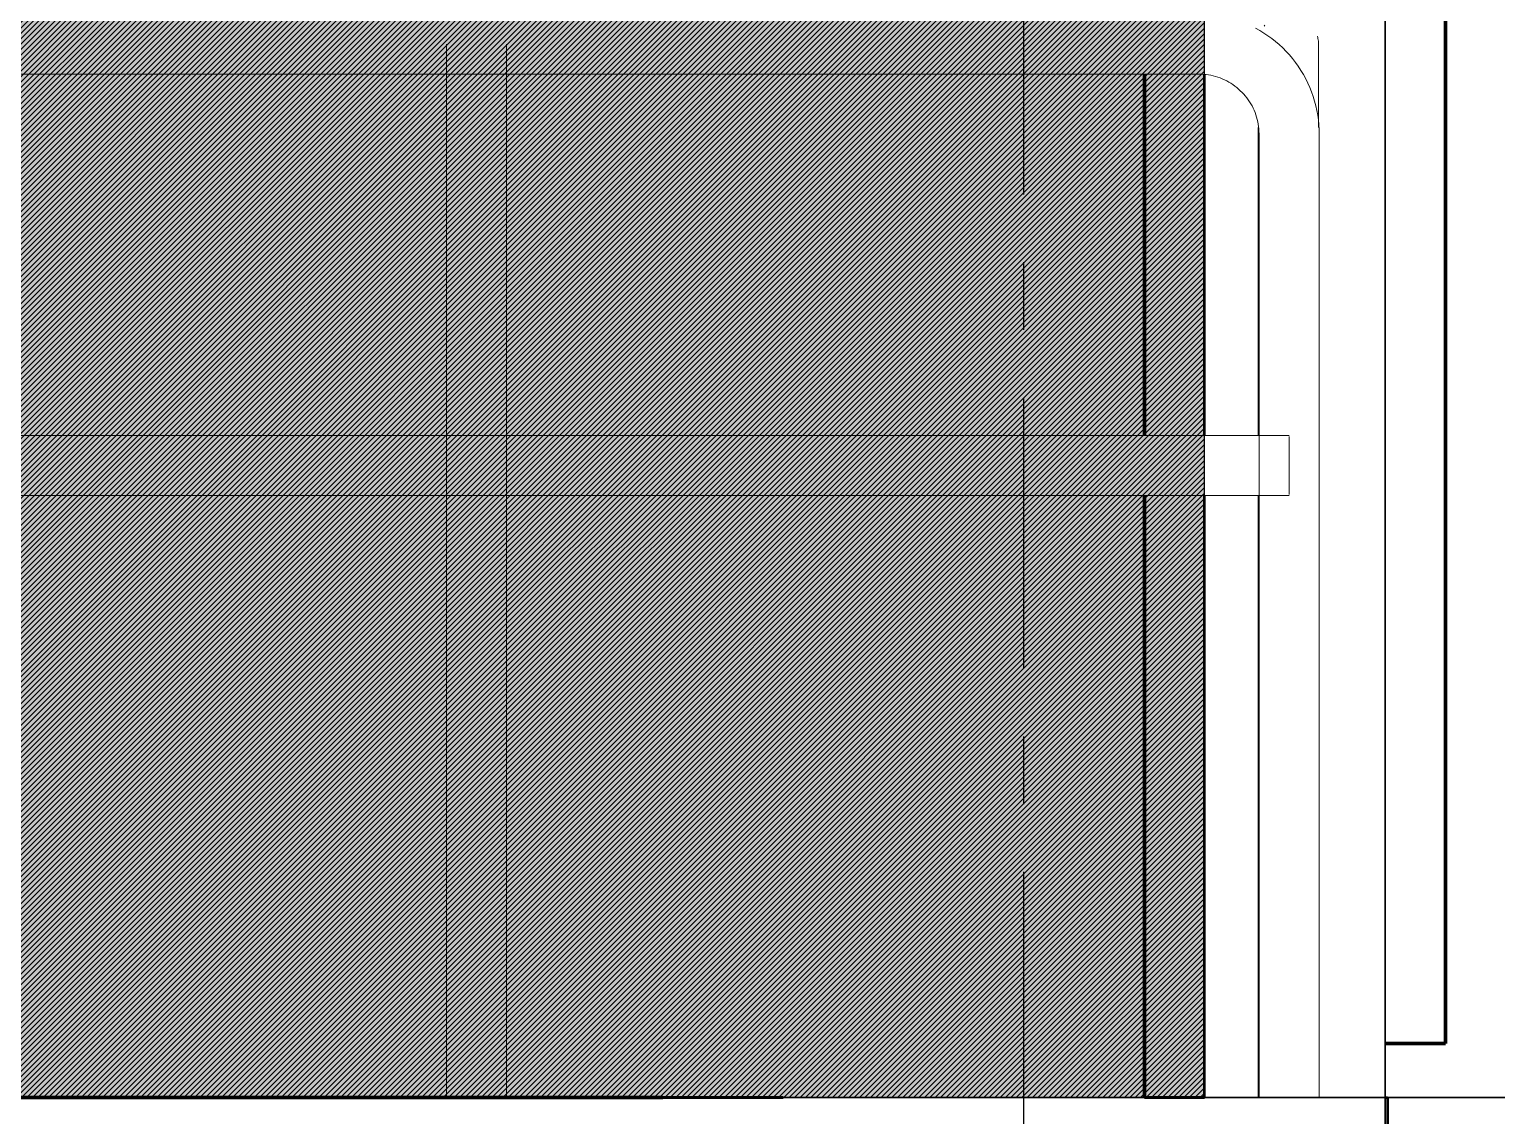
# Model space of a CAD drawing. Header units: millimetres. Extents: x -25371 to 2282244, y -90657 to 147824.
# Drawn here: x 1889373 to 1890592, y -988 to -86 of the extents above; entities that cross this region are included whole.
import ezdxf
from ezdxf.enums import TextEntityAlignment as Align

# ---------------------------------------------------------------- set-up
doc = ezdxf.new("R2010")
doc.units = ezdxf.units.MM
doc.linetypes.add('CENTER', pattern=[50.8, 31.75, -6.35, 6.35, -6.35])
doc.linetypes.add('TA_GL_000.90000', pattern=[2.475, 0.9, -0.225, 0.225, -0.225, 0.9])
for name, color, linetype in [('000 - 0_SYM_DWG_GRIDLINE_MAIN_COLOR_251', 7, 'Continuous'), ('000 - 0_SYM_DWG_SLOPE-SYM_TEXT_COLOR_3', 7, 'Continuous'), ('000 - CONCRETE_COL_HATCH_', 7, 'Continuous'), ('000 - GRID', 7, 'CENTER')]:
    doc.layers.add(name, color=color, linetype=linetype)
for name, color, linetype, lineweight in [('A-DETL', 7, 'Continuous', 70), ('A-DOOR-E', 7, 'Continuous', 35), ('A-DOOR-HDLN', 7, 'Continuous', 70), ('A-FLOR-E', 7, 'Continuous', 35), ('A-FLOR-HRAL', 7, 'Continuous', 35), ('A-GENM', 7, 'Continuous', 35), ('A-GLAZ-CURT', 7, 'Continuous', 35), ('A-GLAZ-CWMG', 7, 'Continuous', 35), ('A-WALL-PATT', 7, 'Continuous', 50), ('I-WALL-E', 7, 'Continuous', 50), ('S-COLS-E', 7, 'Continuous', 100), ('WALL-E', 7, 'Continuous', 50)]:
    doc.layers.add(name, color=color, linetype=linetype, lineweight=lineweight)
doc.styles.add('Arial', font='arial.ttf', dxfattribs={"height": 300})
doc.styles.add('TA', font='', dxfattribs={"height": 4.5})
doc.styles.get('TA').set_extended_font_data('Cordia New')

# ---------------------------------------------------------------- blocks, each defined once
blk = doc.blocks.new('Railing - 50mm-4364169-VS01 - ELEVATION 4')
at = {"layer": 'A-FLOR-HRAL', "color": 7, "lineweight": 9}
for p, q in [((3870.3, 103600), (3870.3, 104475)), ((3895.3, 104475), (3895.3, 104475)), ((3895.3, 104475), (3895.3, 104475)), ((3920.3, 104475), (3920.3, 103600)), ((3895.3, 103600), (3895.3, 103600)), ((3895.3, 103600), (3895.3, 103600))]:
    blk.add_line(p, q, dxfattribs=at)
blk = doc.blocks.new('Railing - Railing-3866918-VS01 - ELEVATION 4')
at = {"color": 7}
blk.add_blockref('Railing - 50mm-4364169-VS01 - ELEVATION 4', (0, 0), dxfattribs=at)
blk = doc.blocks.new('Top Rail Type - Top Rail_Internal_-3867038-VS01 - ELEVATION 4')
at = {"layer": 'A-FLOR-HRAL', "color": 7, "lineweight": 9}
for p, q in [((3295.3, 104450), (4495.3, 104450)), ((4545.3, 104400), (4545.3, 103600)), ((4595.3, 103600), (4595.3, 104400)), ((4570.3, 103600), (4546.1, 103600)), ((4546.1, 103600), (4570.3, 103600)), ((4570.3, 103600), (4594.4, 103600)), ((4594.4, 103600), (4570.3, 103600))]:
    blk.add_line(p, q, dxfattribs=at)
at = {"layer": 'A-FLOR-HRAL', "color": 7, "lineweight": 9, "flags": 128}
for points in [[(4595.3, 104400), (4595.2, 104404), (4595, 104408), (4594.6, 104412), (4594, 104415.9), (4593.3, 104419.9), (4592.4, 104423.8), (4591.4, 104427.6), (4590.2, 104431.5), (4588.9, 104435.2), (4587.4, 104438.9), (4585.7, 104442.6), (4584, 104446.2), (4582.1, 104449.7), (4580, 104453.1), (4577.8, 104456.5), (4575.5, 104459.7), (4573, 104462.9), (4570.5, 104465.9), (4567.8, 104468.9), (4564.9, 104471.7), (4562, 104474.5), (4559, 104477.1), (4555.9, 104479.6), (4552.6, 104481.9), (4549.3, 104484.1), (4545.9, 104486.2), (4542.4, 104488.2)], [(4495.3, 104450), (4497.3, 104450), (4499.3, 104449.8), (4501.3, 104449.6), (4503.2, 104449.4), (4505.2, 104449), (4507.2, 104448.6), (4509.1, 104448.1), (4511, 104447.5), (4512.9, 104446.8), (4514.7, 104446.1), (4516.6, 104445.2), (4518.4, 104444.3), (4520.1, 104443.4), (4521.8, 104442.4), (4523.5, 104441.3), (4525.1, 104440.1), (4526.7, 104438.9), (4528.2, 104437.6), (4529.7, 104436.2), (4531.1, 104434.8), (4532.5, 104433.4), (4533.8, 104431.9), (4535.1, 104430.3), (4536.2, 104428.7), (4537.3, 104427), (4538.4, 104425.3), (4539.4, 104423.6), (4540.3, 104421.8), (4541.1, 104420), (4541.9, 104418.1), (4542.6, 104416.2), (4543.2, 104414.3), (4543.7, 104412.4), (4544.2, 104410.5), (4544.5, 104408.5), (4544.8, 104406.5), (4545.1, 104404.5), (4545.2, 104402.5), (4545.3, 104400.5), (4545.3, 104400)]]:
    blk.add_lwpolyline(points, dxfattribs=at)
blk = doc.blocks.new('System Panel - DPA-AR_Facade_Solid Panel 150mm-5074316-VS01 - ELEVATION 4')
at = {"layer": 'A-GLAZ-CURT', "color": 7}
for p, q in [((3001.8, 103600), (3099.2, 103600)), ((3147.7, 103600), (3244.7, 103600)), ((3244.7, 103600), (3230.5, 103600)), ((3341.5, 103600), (3544.1, 103600)), ((3642.5, 103600), (3341.5, 103600)), ((3642.5, 103600), (3544.1, 103600))]:
    blk.add_line(p, q, dxfattribs=at)
blk = doc.blocks.new('System Panel - DPA-AR_Facade_Solid Panel 150mm-5093853-VS01 - ELEVATION 4')
at = {"layer": 'A-GLAZ-CURT', "color": 7}
for p, q in [((3544.1, 103600), (4150, 103600)), ((3544.1, 103600), (3642.5, 103600)), ((4150, 103600), (3642.5, 103600)), ((4450, 103600), (4500, 103600)), ((4500, 103600), (4450, 103600))]:
    blk.add_line(p, q, dxfattribs=at)
blk = doc.blocks.new('System Panel - DPA-AR_Facade_Solid Panel 150mm-5072658-VS01 - ELEVATION 4')
at = {"layer": 'A-GLAZ-CURT', "color": 7}
for p, q in [((4150, 103600), (3341.5, 103600)), ((3341.5, 103600), (4150, 103600)), ((4500, 103600), (4450, 103600)), ((4450, 103600), (4500, 103600))]:
    blk.add_line(p, q, dxfattribs=at)
blk = doc.blocks.new('System Panel - DPA-AR_Facade_Solid Panel 150mm-5526688-VS01 - ELEVATION 4')
at = {"layer": 'A-GLAZ-CURT', "color": 7}
for p, q in [((4150, 103600), (3001.8, 103600)), ((3001.8, 103600), (4150, 103600)), ((4500, 103600), (4450, 103600)), ((4450, 103600), (4500, 103600))]:
    blk.add_line(p, q, dxfattribs=at)
blk = doc.blocks.new('DPA_AC-PL_FLOOR ROOM CAL - A41_1000 x 1000 mm-5549838-VS01 - ELEVATION 4')
at = {"layer": 'A-DOOR-E', "color": 7}
for p, q in [((4100, 103600), (3000, 103600)), ((3000, 103600), (4100, 103600))]:
    blk.add_line(p, q, dxfattribs=at)
at = {"layer": 'A-DOOR-HDLN', "color": 7}
for p, q in [((4050, 103600), (3050, 103600)), ((4050, 103600), (3050, 103600)), ((3050, 103600), (4050, 103600)), ((4050, 103600), (3050, 103600))]:
    blk.add_line(p, q, dxfattribs=at)
blk = doc.blocks.new('System Panel - DPA-AR_Facade_Solid Panel 150mm-5091727-VS01 - ELEVATION 4')
at = {"layer": 'A-GLAZ-CURT', "color": 7}
for p, q in [((4650.1, 103600), (4650.1, 103645)), ((4650.1, 103645), (4650.1, 103600))]:
    blk.add_line(p, q, dxfattribs=at)
blk = doc.blocks.new('DPA_CP_Entrance Louver Grill Vertical Z - Louver Grill Vertical Z-5599431-VS01 - ELEVATION 4')
at = {"layer": 'A-GLAZ-CURT', "color": 7}
for p, q in [((4700, 103645), (4700, 106500)), ((4700, 103645), (4700, 106500)), ((4700, 106500), (4700, 103645)), ((4700, 106500), (4700, 103645)), ((4500, 104449.5), (4500, 104149.9)), ((4500, 104449.5), (4500, 104149.9)), ((4500, 104449.5), (4500, 104149.9)), ((4500, 104449.5), (4500, 104149.9)), ((4500, 104100), (4500, 103645)), ((4500, 104100), (4500, 103645)), ((4500, 104100), (4500, 103645)), ((4500, 104100), (4500, 103645)), ((4650, 103645), (4700, 103645)), ((4700, 103645), (4650, 103645)), ((4650, 103645), (4700, 103645)), ((4700, 103645), (4650, 103645))]:
    blk.add_line(p, q, dxfattribs=at)
blk = doc.blocks.new('Rectangular Mullion - 45 x 100mm-5599265-VS01 - ELEVATION 4')
at = {"layer": 'A-GLAZ-CWMG', "color": 7}
blk.add_line((4500, 103600), (4500, 103645), dxfattribs=at)
blk = doc.blocks.new('Rectangular Mullion - 45 x 100mm-5599497-VS01 - ELEVATION 4')
at = {"layer": 'A-GLAZ-CWMG', "color": 7}
for p, q in [((4500, 104149.9), (4500, 104449.5)), ((4500, 104449.5), (4500, 104149.9)), ((4500, 103645), (4500, 104100)), ((4500, 104100), (4500, 103645))]:
    blk.add_line(p, q, dxfattribs=at)
blk = doc.blocks.new('Rectangular Mullion - 45 x 100mm-5599498-VS01 - ELEVATION 4')
at = {"layer": 'A-GLAZ-CWMG', "color": 7}
for p, q in [((4500, 104449.5), (4500, 104149.9)), ((4500, 104149.9), (4500, 104449.5)), ((4500, 104100), (4500, 103645)), ((4500, 103645), (4500, 104100))]:
    blk.add_line(p, q, dxfattribs=at)
blk = doc.blocks.new('DPA_CP_Entrance Louver Grill Vertical Z - Louver Grill Vertical Z-5599499-VS01 - ELEVATION 4')
at = {"layer": 'A-GLAZ-CURT', "color": 7}
for p, q in [((4700, 103645), (4700, 106500)), ((4700, 103645), (4700, 106500)), ((4700, 106500), (4700, 103645)), ((4700, 106500), (4700, 103645)), ((4500, 104449.5), (4500, 104149.9)), ((4500, 104449.5), (4500, 104149.9)), ((4500, 104449.5), (4500, 104149.9)), ((4500, 104449.5), (4500, 104149.9)), ((4500, 104100), (4500, 103645)), ((4500, 104100), (4500, 103645)), ((4500, 104100), (4500, 103645)), ((4500, 104100), (4500, 103645)), ((4650, 103645), (4700, 103645)), ((4700, 103645), (4650, 103645)), ((4650, 103645), (4700, 103645)), ((4700, 103645), (4650, 103645))]:
    blk.add_line(p, q, dxfattribs=at)
blk = doc.blocks.new('Rectangular Mullion - 45 x 100mm-5599430-VS01 - ELEVATION 4')
at = {"layer": 'A-GLAZ-CWMG', "color": 7}
for p, q in [((4500, 104149.9), (4500, 104449.5)), ((4500, 104449.5), (4500, 104149.9)), ((4500, 103645), (4500, 104100)), ((4500, 104100), (4500, 103645))]:
    blk.add_line(p, q, dxfattribs=at)
blk = doc.blocks.new('GM_Louver Grill Vertical Z1 - Z Profile-V93-VS01 - ELEVATION 4')
at = {"layer": 'A-DETL', "color": 7}
for p, q in [((4700, 106500), (4700, 103645)), ((4700, 103645), (4650, 103645))]:
    blk.add_line(p, q, dxfattribs=at)
at = {"layer": 'A-GENM', "color": 7, "lineweight": 9}
for p, q in [((4700, 106500), (4700, 103645)), ((4700, 103645), (4700, 106500)), ((4650, 103645), (4698, 103645)), ((4698, 103645), (4700, 103645))]:
    blk.add_line(p, q, dxfattribs=at)
blk = doc.blocks.new('GM_Louver Grill Vertical Z1 - Z Profile-V94-VS01 - ELEVATION 4')
at = {"layer": 'A-DETL', "color": 7}
for p, q in [((4700, 106500), (4700, 103645)), ((4700, 103645), (4650, 103645))]:
    blk.add_line(p, q, dxfattribs=at)
at = {"layer": 'A-GENM', "color": 7, "lineweight": 9}
for p, q in [((4700, 106500), (4700, 103645)), ((4700, 103645), (4700, 106500)), ((4650, 103645), (4698, 103645)), ((4698, 103645), (4700, 103645))]:
    blk.add_line(p, q, dxfattribs=at)
blk = doc.blocks.new('GM_Louver Grill Vertical Z1 - Z Profile-V95-VS01 - ELEVATION 4')
at = {"layer": 'A-DETL', "color": 7}
for p, q in [((4700, 106500), (4700, 103645)), ((4700, 103645), (4650, 103645))]:
    blk.add_line(p, q, dxfattribs=at)
at = {"layer": 'A-GENM', "color": 7, "lineweight": 9}
for p, q in [((4700, 106500), (4700, 103645)), ((4700, 103645), (4700, 106500)), ((4650, 103645), (4698, 103645)), ((4698, 103645), (4700, 103645))]:
    blk.add_line(p, q, dxfattribs=at)
blk = doc.blocks.new('GM_Louver Grill Vertical Z1 - Z Profile-V96-VS01 - ELEVATION 4')
at = {"layer": 'A-DETL', "color": 7}
for p, q in [((4700, 106500), (4700, 103645)), ((4700, 103645), (4650, 103645))]:
    blk.add_line(p, q, dxfattribs=at)
at = {"layer": 'A-GENM', "color": 7, "lineweight": 9}
for p, q in [((4700, 106500), (4700, 103645)), ((4700, 103645), (4700, 106500)), ((4650, 103645), (4698, 103645)), ((4698, 103645), (4700, 103645))]:
    blk.add_line(p, q, dxfattribs=at)
blk = doc.blocks.new('GM_Louver Grill Vertical Z1 - Z Profile-V97-VS01 - ELEVATION 4')
at = {"layer": 'A-DETL', "color": 7}
for p, q in [((4700, 106500), (4700, 103645)), ((4700, 103645), (4650, 103645))]:
    blk.add_line(p, q, dxfattribs=at)
at = {"layer": 'A-GENM', "color": 7, "lineweight": 9}
for p, q in [((4700, 106500), (4700, 103645)), ((4700, 103645), (4700, 106500)), ((4650, 103645), (4698, 103645)), ((4698, 103645), (4700, 103645))]:
    blk.add_line(p, q, dxfattribs=at)
blk = doc.blocks.new('GM_Louver Grill Vertical Z1 - Z Profile-V98-VS01 - ELEVATION 4')
at = {"layer": 'A-DETL', "color": 7}
for p, q in [((4700, 106500), (4700, 103645)), ((4700, 103645), (4650, 103645))]:
    blk.add_line(p, q, dxfattribs=at)
at = {"layer": 'A-GENM', "color": 7, "lineweight": 9}
for p, q in [((4700, 106500), (4700, 103645)), ((4700, 103645), (4700, 106500)), ((4650, 103645), (4698, 103645)), ((4698, 103645), (4700, 103645))]:
    blk.add_line(p, q, dxfattribs=at)
blk = doc.blocks.new('GM_Louver Grill Vertical Z1 - Z Profile-V99-VS01 - ELEVATION 4')
at = {"layer": 'A-DETL', "color": 7}
for p, q in [((4700, 106500), (4700, 103645)), ((4700, 103645), (4650, 103645))]:
    blk.add_line(p, q, dxfattribs=at)
at = {"layer": 'A-GENM', "color": 7, "lineweight": 9}
for p, q in [((4700, 106500), (4700, 103645)), ((4700, 103645), (4700, 106500)), ((4650, 103645), (4698, 103645)), ((4698, 103645), (4700, 103645))]:
    blk.add_line(p, q, dxfattribs=at)
blk = doc.blocks.new('GM_Louver Grill Vertical Z1 - Z Profile-V100-VS01 - ELEVATION 4')
at = {"layer": 'A-DETL', "color": 7}
for p, q in [((4700, 106500), (4700, 103645)), ((4700, 103645), (4650, 103645))]:
    blk.add_line(p, q, dxfattribs=at)
at = {"layer": 'A-GENM', "color": 7, "lineweight": 9}
for p, q in [((4700, 106500), (4700, 103645)), ((4700, 103645), (4700, 106500)), ((4650, 103645), (4698, 103645)), ((4698, 103645), (4700, 103645))]:
    blk.add_line(p, q, dxfattribs=at)
blk = doc.blocks.new('GM_Louver Grill Vertical Z1 - Z Profile-V101-VS01 - ELEVATION 4')
at = {"layer": 'A-DETL', "color": 7}
for p, q in [((4700, 106500), (4700, 103645)), ((4700, 103645), (4650, 103645))]:
    blk.add_line(p, q, dxfattribs=at)
at = {"layer": 'A-GENM', "color": 7, "lineweight": 9}
for p, q in [((4700, 106500), (4700, 103645)), ((4700, 103645), (4700, 106500)), ((4650, 103645), (4698, 103645)), ((4698, 103645), (4700, 103645))]:
    blk.add_line(p, q, dxfattribs=at)
blk = doc.blocks.new('GM_Louver Grill Vertical Z1 - Z Profile-V102-VS01 - ELEVATION 4')
at = {"layer": 'A-DETL', "color": 7}
for p, q in [((4700, 106500), (4700, 103645)), ((4700, 103645), (4650, 103645))]:
    blk.add_line(p, q, dxfattribs=at)
at = {"layer": 'A-GENM', "color": 7, "lineweight": 9}
for p, q in [((4700, 106500), (4700, 103645)), ((4700, 103645), (4700, 106500)), ((4650, 103645), (4698, 103645)), ((4698, 103645), (4700, 103645))]:
    blk.add_line(p, q, dxfattribs=at)
blk = doc.blocks.new('GM_Louver Grill Vertical Z1 - Z Profile-V103-VS01 - ELEVATION 4')
at = {"layer": 'A-DETL', "color": 7}
for p, q in [((4700, 106500), (4700, 103645)), ((4700, 103645), (4650, 103645))]:
    blk.add_line(p, q, dxfattribs=at)
at = {"layer": 'A-GENM', "color": 7, "lineweight": 9}
for p, q in [((4700, 106500), (4700, 103645)), ((4700, 103645), (4700, 106500)), ((4650, 103645), (4698, 103645)), ((4698, 103645), (4700, 103645))]:
    blk.add_line(p, q, dxfattribs=at)
blk = doc.blocks.new('GM_Louver Grill Vertical Z1 - Z Profile-V104-VS01 - ELEVATION 4')
at = {"layer": 'A-DETL', "color": 7}
for p, q in [((4700, 106500), (4700, 103645)), ((4700, 103645), (4650, 103645))]:
    blk.add_line(p, q, dxfattribs=at)
at = {"layer": 'A-GENM', "color": 7, "lineweight": 9}
for p, q in [((4700, 106500), (4700, 103645)), ((4700, 103645), (4700, 106500)), ((4650, 103645), (4698, 103645)), ((4698, 103645), (4700, 103645))]:
    blk.add_line(p, q, dxfattribs=at)
blk = doc.blocks.new('GM_Louver Grill Vertical Z1 - Z Profile-V105-VS01 - ELEVATION 4')
at = {"layer": 'A-DETL', "color": 7}
for p, q in [((4700, 106500), (4700, 103645)), ((4700, 103645), (4650, 103645))]:
    blk.add_line(p, q, dxfattribs=at)
at = {"layer": 'A-GENM', "color": 7, "lineweight": 9}
for p, q in [((4700, 106500), (4700, 103645)), ((4700, 103645), (4700, 106500)), ((4650, 103645), (4698, 103645)), ((4698, 103645), (4700, 103645))]:
    blk.add_line(p, q, dxfattribs=at)
blk = doc.blocks.new('GM_Louver Grill Vertical Z1 - Z Profile-V106-VS01 - ELEVATION 4')
at = {"layer": 'A-DETL', "color": 7}
for p, q in [((4700, 106500), (4700, 103645)), ((4700, 103645), (4650, 103645))]:
    blk.add_line(p, q, dxfattribs=at)
at = {"layer": 'A-GENM', "color": 7, "lineweight": 9}
for p, q in [((4700, 106500), (4700, 103645)), ((4700, 103645), (4700, 106500)), ((4650, 103645), (4698, 103645)), ((4698, 103645), (4700, 103645))]:
    blk.add_line(p, q, dxfattribs=at)
blk = doc.blocks.new('GM_Louver Grill Vertical Z1 - Z Profile-V107-VS01 - ELEVATION 4')
at = {"layer": 'A-DETL', "color": 7}
for p, q in [((4700, 106500), (4700, 103645)), ((4700, 103645), (4650, 103645))]:
    blk.add_line(p, q, dxfattribs=at)
at = {"layer": 'A-GENM', "color": 7, "lineweight": 9}
for p, q in [((4700, 106500), (4700, 103645)), ((4700, 103645), (4700, 106500)), ((4650, 103645), (4698, 103645)), ((4698, 103645), (4700, 103645))]:
    blk.add_line(p, q, dxfattribs=at)
blk = doc.blocks.new('GM_Louver Grill Vertical Z1 - Z Profile-V108-VS01 - ELEVATION 4')
at = {"layer": 'A-DETL', "color": 7}
for p, q in [((4700, 106500), (4700, 103645)), ((4700, 103645), (4650, 103645))]:
    blk.add_line(p, q, dxfattribs=at)
at = {"layer": 'A-GENM', "color": 7, "lineweight": 9}
for p, q in [((4700, 106500), (4700, 103645)), ((4700, 103645), (4700, 106500)), ((4650, 103645), (4698, 103645)), ((4698, 103645), (4700, 103645))]:
    blk.add_line(p, q, dxfattribs=at)
blk = doc.blocks.new('GM_Louver Grill Vertical Z1 - Z Profile-V109-VS01 - ELEVATION 4')
at = {"layer": 'A-DETL', "color": 7}
for p, q in [((4700, 106500), (4700, 103645)), ((4700, 103645), (4650, 103645))]:
    blk.add_line(p, q, dxfattribs=at)
at = {"layer": 'A-GENM', "color": 7, "lineweight": 9}
for p, q in [((4700, 106500), (4700, 103645)), ((4700, 103645), (4700, 106500)), ((4650, 103645), (4698, 103645)), ((4698, 103645), (4700, 103645))]:
    blk.add_line(p, q, dxfattribs=at)
blk = doc.blocks.new('Rectangular Mullion - 45 x 100mm-5599268-VS01 - ELEVATION 4')
at = {"layer": 'A-GLAZ-CWMG', "color": 7}
blk.add_line((4500, 103645), (4500, 103600), dxfattribs=at)
blk = doc.blocks.new('GM_Louver Grill Vertical Z1 - Z Profile-V110-VS01 - ELEVATION 4')
at = {"layer": 'A-DETL', "color": 7}
for p, q in [((4700, 106500), (4700, 103645)), ((4700, 103645), (4650, 103645))]:
    blk.add_line(p, q, dxfattribs=at)
at = {"layer": 'A-GENM', "color": 7, "lineweight": 9}
for p, q in [((4700, 106500), (4700, 103645)), ((4700, 103645), (4700, 106500)), ((4650, 103645), (4698, 103645)), ((4698, 103645), (4700, 103645))]:
    blk.add_line(p, q, dxfattribs=at)
blk = doc.blocks.new('GM_Louver Grill Vertical Z1 - Z Profile-V111-VS01 - ELEVATION 4')
at = {"layer": 'A-DETL', "color": 7}
for p, q in [((4700, 106500), (4700, 103645)), ((4700, 103645), (4650, 103645))]:
    blk.add_line(p, q, dxfattribs=at)
at = {"layer": 'A-GENM', "color": 7, "lineweight": 9}
for p, q in [((4700, 106500), (4700, 103645)), ((4700, 103645), (4700, 106500)), ((4650, 103645), (4698, 103645)), ((4698, 103645), (4700, 103645))]:
    blk.add_line(p, q, dxfattribs=at)
blk = doc.blocks.new('GM_Louver Grill Vertical Z1 - Z Profile-V112-VS01 - ELEVATION 4')
at = {"layer": 'A-DETL', "color": 7}
for p, q in [((4700, 106500), (4700, 103645)), ((4700, 103645), (4650, 103645))]:
    blk.add_line(p, q, dxfattribs=at)
at = {"layer": 'A-GENM', "color": 7, "lineweight": 9}
for p, q in [((4700, 106500), (4700, 103645)), ((4700, 103645), (4700, 106500)), ((4650, 103645), (4698, 103645)), ((4698, 103645), (4700, 103645))]:
    blk.add_line(p, q, dxfattribs=at)
blk = doc.blocks.new('GM_Louver Grill Vertical Z1 - Z Profile-V113-VS01 - ELEVATION 4')
at = {"layer": 'A-DETL', "color": 7}
for p, q in [((4700, 106500), (4700, 103645)), ((4700, 103645), (4650, 103645))]:
    blk.add_line(p, q, dxfattribs=at)
at = {"layer": 'A-GENM', "color": 7, "lineweight": 9}
for p, q in [((4700, 106500), (4700, 103645)), ((4700, 103645), (4700, 106500)), ((4650, 103645), (4698, 103645)), ((4698, 103645), (4700, 103645))]:
    blk.add_line(p, q, dxfattribs=at)
blk = doc.blocks.new('GM_Louver Grill Vertical Z1 - Z Profile-V114-VS01 - ELEVATION 4')
at = {"layer": 'A-DETL', "color": 7}
for p, q in [((4700, 106500), (4700, 103645)), ((4700, 103645), (4650, 103645))]:
    blk.add_line(p, q, dxfattribs=at)
at = {"layer": 'A-GENM', "color": 7, "lineweight": 9}
for p, q in [((4700, 106500), (4700, 103645)), ((4700, 103645), (4700, 106500)), ((4650, 103645), (4698, 103645)), ((4698, 103645), (4700, 103645))]:
    blk.add_line(p, q, dxfattribs=at)
blk = doc.blocks.new('GM_Louver Grill Vertical Z1 - Z Profile-V115-VS01 - ELEVATION 4')
at = {"layer": 'A-DETL', "color": 7}
for p, q in [((4700, 106500), (4700, 103645)), ((4700, 103645), (4650, 103645))]:
    blk.add_line(p, q, dxfattribs=at)
at = {"layer": 'A-GENM', "color": 7, "lineweight": 9}
for p, q in [((4700, 106500), (4700, 103645)), ((4700, 103645), (4700, 106500)), ((4650, 103645), (4698, 103645)), ((4698, 103645), (4700, 103645))]:
    blk.add_line(p, q, dxfattribs=at)
blk = doc.blocks.new('GM_Louver Grill Vertical Z1 - Z Profile-V116-VS01 - ELEVATION 4')
at = {"layer": 'A-DETL', "color": 7}
for p, q in [((4700, 106500), (4700, 103645)), ((4700, 103645), (4650, 103645))]:
    blk.add_line(p, q, dxfattribs=at)
at = {"layer": 'A-GENM', "color": 7, "lineweight": 9}
for p, q in [((4700, 106500), (4700, 103645)), ((4700, 103645), (4700, 106500)), ((4650, 103645), (4698, 103645)), ((4698, 103645), (4700, 103645))]:
    blk.add_line(p, q, dxfattribs=at)
blk = doc.blocks.new('GM_Louver Grill Vertical Z1 - Z Profile-V117-VS01 - ELEVATION 4')
at = {"layer": 'A-DETL', "color": 7}
for p, q in [((4700, 106500), (4700, 103645)), ((4700, 103645), (4650, 103645))]:
    blk.add_line(p, q, dxfattribs=at)
at = {"layer": 'A-GENM', "color": 7, "lineweight": 9}
for p, q in [((4700, 106500), (4700, 103645)), ((4700, 103645), (4700, 106500)), ((4650, 103645), (4698, 103645)), ((4698, 103645), (4700, 103645))]:
    blk.add_line(p, q, dxfattribs=at)
blk = doc.blocks.new('GM_Louver Grill Vertical Z1 - Z Profile-V118-VS01 - ELEVATION 4')
at = {"layer": 'A-DETL', "color": 7}
for p, q in [((4700, 106500), (4700, 103645)), ((4700, 103645), (4650, 103645))]:
    blk.add_line(p, q, dxfattribs=at)
at = {"layer": 'A-GENM', "color": 7, "lineweight": 9}
for p, q in [((4700, 106500), (4700, 103645)), ((4700, 103645), (4700, 106500)), ((4650, 103645), (4698, 103645)), ((4698, 103645), (4700, 103645))]:
    blk.add_line(p, q, dxfattribs=at)
blk = doc.blocks.new('GM_Louver Grill Vertical Z1 - Z Profile-V119-VS01 - ELEVATION 4')
at = {"layer": 'A-DETL', "color": 7}
for p, q in [((4700, 106500), (4700, 103645)), ((4700, 103645), (4650, 103645))]:
    blk.add_line(p, q, dxfattribs=at)
at = {"layer": 'A-GENM', "color": 7, "lineweight": 9}
for p, q in [((4700, 106500), (4700, 103645)), ((4700, 103645), (4700, 106500)), ((4650, 103645), (4698, 103645)), ((4698, 103645), (4700, 103645))]:
    blk.add_line(p, q, dxfattribs=at)
blk = doc.blocks.new('GM_Louver Grill Vertical Z1 - Z Profile-V120-VS01 - ELEVATION 4')
at = {"layer": 'A-DETL', "color": 7}
for p, q in [((4700, 106500), (4700, 103645)), ((4700, 103645), (4650, 103645))]:
    blk.add_line(p, q, dxfattribs=at)
at = {"layer": 'A-GENM', "color": 7, "lineweight": 9}
for p, q in [((4700, 106500), (4700, 103645)), ((4700, 103645), (4700, 106500)), ((4650, 103645), (4698, 103645)), ((4698, 103645), (4700, 103645))]:
    blk.add_line(p, q, dxfattribs=at)
blk = doc.blocks.new('GM_Louver Grill Vertical Z1 - Z Profile-V121-VS01 - ELEVATION 4')
at = {"layer": 'A-DETL', "color": 7}
for p, q in [((4700, 106500), (4700, 103645)), ((4700, 103645), (4650, 103645))]:
    blk.add_line(p, q, dxfattribs=at)
at = {"layer": 'A-GENM', "color": 7, "lineweight": 9}
for p, q in [((4700, 106500), (4700, 103645)), ((4700, 103645), (4700, 106500)), ((4650, 103645), (4698, 103645)), ((4698, 103645), (4700, 103645))]:
    blk.add_line(p, q, dxfattribs=at)
blk = doc.blocks.new('GM_Louver Grill Vertical Z1 - Z Profile-V122-VS01 - ELEVATION 4')
at = {"layer": 'A-DETL', "color": 7}
for p, q in [((4700, 106500), (4700, 103645)), ((4700, 103645), (4650, 103645))]:
    blk.add_line(p, q, dxfattribs=at)
at = {"layer": 'A-GENM', "color": 7, "lineweight": 9}
for p, q in [((4700, 106500), (4700, 103645)), ((4700, 103645), (4700, 106500)), ((4650, 103645), (4698, 103645)), ((4698, 103645), (4700, 103645))]:
    blk.add_line(p, q, dxfattribs=at)
blk = doc.blocks.new('GM_Louver Grill Vertical Z1 - Z Profile-V123-VS01 - ELEVATION 4')
at = {"layer": 'A-DETL', "color": 7}
for p, q in [((4700, 106500), (4700, 103645)), ((4700, 103645), (4650, 103645))]:
    blk.add_line(p, q, dxfattribs=at)
at = {"layer": 'A-GENM', "color": 7, "lineweight": 9}
for p, q in [((4700, 106500), (4700, 103645)), ((4700, 103645), (4700, 106500)), ((4650, 103645), (4698, 103645)), ((4698, 103645), (4700, 103645))]:
    blk.add_line(p, q, dxfattribs=at)
blk = doc.blocks.new('GM_Louver Grill Vertical Z1 - Z Profile-V124-VS01 - ELEVATION 4')
at = {"layer": 'A-DETL', "color": 7}
for p, q in [((4700, 106500), (4700, 103645)), ((4700, 103645), (4650, 103645))]:
    blk.add_line(p, q, dxfattribs=at)
at = {"layer": 'A-GENM', "color": 7, "lineweight": 9}
for p, q in [((4700, 106500), (4700, 103645)), ((4700, 103645), (4700, 106500)), ((4650, 103645), (4698, 103645)), ((4698, 103645), (4700, 103645))]:
    blk.add_line(p, q, dxfattribs=at)
blk = doc.blocks.new('GM_Louver Grill Vertical Z1 - Z Profile-V125-VS01 - ELEVATION 4')
at = {"layer": 'A-DETL', "color": 7}
for p, q in [((4700, 106500), (4700, 103645)), ((4700, 103645), (4650, 103645))]:
    blk.add_line(p, q, dxfattribs=at)
at = {"layer": 'A-GENM', "color": 7, "lineweight": 9}
for p, q in [((4700, 106500), (4700, 103645)), ((4700, 103645), (4700, 106500)), ((4650, 103645), (4698, 103645)), ((4698, 103645), (4700, 103645))]:
    blk.add_line(p, q, dxfattribs=at)
blk = doc.blocks.new('GM_Louver Grill Vertical Z1 - Z Profile-V126-VS01 - ELEVATION 4')
at = {"layer": 'A-DETL', "color": 7}
for p, q in [((4700, 106500), (4700, 103645)), ((4700, 103645), (4650, 103645))]:
    blk.add_line(p, q, dxfattribs=at)
at = {"layer": 'A-GENM', "color": 7, "lineweight": 9}
for p, q in [((4700, 106500), (4700, 103645)), ((4700, 103645), (4700, 106500)), ((4650, 103645), (4698, 103645)), ((4698, 103645), (4700, 103645))]:
    blk.add_line(p, q, dxfattribs=at)
blk = doc.blocks.new('GM_Louver Grill Vertical Z1 - Z Profile-V127-VS01 - ELEVATION 4')
at = {"layer": 'A-DETL', "color": 7}
for p, q in [((4700, 106500), (4700, 103645)), ((4700, 103645), (4650, 103645))]:
    blk.add_line(p, q, dxfattribs=at)
at = {"layer": 'A-GENM', "color": 7, "lineweight": 9}
for p, q in [((4700, 106500), (4700, 103645)), ((4700, 103645), (4700, 106500)), ((4650, 103645), (4698, 103645)), ((4698, 103645), (4700, 103645))]:
    blk.add_line(p, q, dxfattribs=at)
blk = doc.blocks.new('System Panel - DPA-AR_Facade_Solid Panel 150mm-5598975-VS01 - ELEVATION 4')
at = {"layer": 'A-GLAZ-CURT', "color": 7}
for p, q in [((4650, 103500), (4650, 106600)), ((4650, 106600), (4650, 103500)), ((4500, 104149.9), (4500, 104449.5)), ((4500, 104449.5), (4500, 104149.9)), ((4500, 103600), (4500, 104100)), ((4500, 104100), (4500, 103600))]:
    blk.add_line(p, q, dxfattribs=at)
blk = doc.blocks.new('System Panel - DPA-AR_Facade_Solid Panel 150mm-V128-VS01 - ELEVATION 4')
at = {"layer": 'A-GLAZ-CURT', "color": 7}
for p, q in [((4500, 104149.9), (4500, 104449.5)), ((4500, 103600), (4500, 104100)), ((4650, 103500), (4650, 103645)), ((4650, 103645), (4650, 103500))]:
    blk.add_line(p, q, dxfattribs=at)
blk = doc.blocks.new('Generic Models 2 - Generic Models 45-5662310-VS01 - ELEVATION 4')
at = {"layer": 'A-GENM', "color": 7}
blk.add_line((4230.6, 103600), (4765, 103600), dxfattribs=at)
blk = doc.blocks.new('Handrail Type - Handrail_Internal_-5724926-VS01 - ELEVATION 4')
at = {"layer": 'A-FLOR-HRAL', "color": 7, "lineweight": 9}
for p, q in [((4495.3, 104150), (3295.3, 104150)), ((4570.3, 104150), (4495.3, 104150)), ((4570.3, 104125), (4570.3, 104149.1)), ((4570.3, 104149.1), (4570.3, 104125)), ((4570.3, 104125), (4570.3, 104100.9)), ((4570.3, 104100.9), (4570.3, 104125)), ((3295.3, 104100), (4495.3, 104100)), ((4495.3, 104100), (4570.3, 104100))]:
    blk.add_line(p, q, dxfattribs=at)
blk = doc.blocks.new('Railing - 50mm-V171-VS01 - ELEVATION 4')
at = {"layer": 'A-FLOR-HRAL', "color": 7, "lineweight": 9}
for p, q in [((4594.6, 104475), (4594.6, 104405.7)), ((4544.6, 104150), (4544.6, 104405.6)), ((4544.6, 103600), (4544.6, 104100)), ((4594.6, 103600), (4544.6, 103600)), ((4544.6, 103600), (4594.6, 103600))]:
    blk.add_line(p, q, dxfattribs=at)
blk = doc.blocks.new('Railing - 50mm-V172-VS01 - ELEVATION 4')
at = {"layer": 'A-FLOR-HRAL', "color": 7, "lineweight": 9}
for p, q in [((4594.6, 104475), (4594.6, 104405.7)), ((4544.6, 104150), (4544.6, 104405.6)), ((4544.6, 103600), (4544.6, 104100)), ((4594.6, 103600), (4544.6, 103600)), ((4544.6, 103600), (4594.6, 103600))]:
    blk.add_line(p, q, dxfattribs=at)
blk = doc.blocks.new('Railing - 50mm-V173-VS01 - ELEVATION 4')
at = {"layer": 'A-FLOR-HRAL', "color": 7, "lineweight": 9}
for p, q in [((4594.6, 104475), (4594.6, 104405.7)), ((4544.6, 104150), (4544.6, 104405.6)), ((4544.6, 103600), (4544.6, 104100)), ((4594.6, 103600), (4544.6, 103600)), ((4544.6, 103600), (4594.6, 103600))]:
    blk.add_line(p, q, dxfattribs=at)
blk = doc.blocks.new('Railing - 50mm-V174-VS01 - ELEVATION 4')
at = {"layer": 'A-FLOR-HRAL', "color": 7, "lineweight": 9}
for p, q in [((4594.6, 104475), (4594.6, 104405.7)), ((4544.6, 104150), (4544.6, 104405.6)), ((4544.6, 103600), (4544.6, 104100)), ((4594.6, 103600), (4544.6, 103600)), ((4544.6, 103600), (4594.6, 103600))]:
    blk.add_line(p, q, dxfattribs=at)
blk = doc.blocks.new('Railing - 50mm-V175-VS01 - ELEVATION 4')
at = {"layer": 'A-FLOR-HRAL', "color": 7, "lineweight": 9}
for p, q in [((4594.6, 104475), (4594.6, 104405.7)), ((4544.6, 104150), (4544.6, 104405.6)), ((4544.6, 103600), (4544.6, 104100)), ((4594.6, 103600), (4544.6, 103600)), ((4544.6, 103600), (4594.6, 103600))]:
    blk.add_line(p, q, dxfattribs=at)
blk = doc.blocks.new('Railing - 50mm-V176-VS01 - ELEVATION 4')
at = {"layer": 'A-FLOR-HRAL', "color": 7, "lineweight": 9}
for p, q in [((4594.6, 104475), (4594.6, 104405.7)), ((4544.6, 104150), (4544.6, 104405.6)), ((4544.6, 103600), (4544.6, 104100)), ((4594.6, 103600), (4544.6, 103600)), ((4544.6, 103600), (4594.6, 103600))]:
    blk.add_line(p, q, dxfattribs=at)
blk = doc.blocks.new('Railing - Railing-5726026-VS01 - ELEVATION 4')
at = {"color": 7}
for name in ['Railing - 50mm-V171-VS01 - ELEVATION 4', 'Railing - 50mm-V172-VS01 - ELEVATION 4', 'Railing - 50mm-V173-VS01 - ELEVATION 4', 'Railing - 50mm-V174-VS01 - ELEVATION 4', 'Railing - 50mm-V175-VS01 - ELEVATION 4', 'Railing - 50mm-V176-VS01 - ELEVATION 4']:
    blk.add_blockref(name, (0, 0), dxfattribs=at)
blk = doc.blocks.new('Top Rail Type - Top Rail_Internal_-5726028-VS01 - ELEVATION 4')
at = {"layer": 'A-FLOR-HRAL', "color": 7, "lineweight": 9}
for p, q in [((4549.5, 104489.9), (4550.1, 104490.7)), ((4559.6, 104497.9), (4560.5, 104498.3)), ((4572.3, 104499.9), (4573.3, 104499.7)), ((4594.6, 104469.1), (4594.6, 104467.9)), ((4544.6, 104400), (4544.6, 104150)), ((4544.6, 104400), (4544.6, 104150)), ((4544.6, 104100), (4544.6, 103600)), ((4544.6, 104100), (4544.6, 103600)), ((4545.4, 103600), (4562.6, 103600)), ((4562.6, 103600), (4545.4, 103600)), ((4545.4, 103600), (4562.6, 103600)), ((4562.6, 103600), (4545.4, 103600)), ((4563.1, 103600), (4593.7, 103600)), ((4593.7, 103600), (4563.1, 103600)), ((4563.1, 103600), (4593.7, 103600)), ((4593.7, 103600), (4563.1, 103600))]:
    blk.add_line(p, q, dxfattribs=at)
at = {"layer": 'A-FLOR-HRAL', "color": 7, "lineweight": 9, "flags": 128}
for points in [[(4593.7, 104481.5), (4594, 104480.5), (4594.2, 104479.5), (4594.3, 104478.5), (4594.5, 104477.5), (4594.5, 104476.5), (4594.6, 104475.5), (4594.6, 104475)], [(4594.6, 104406), (4594.6, 104409), (4594.6, 104411.9), (4594.6, 104414.9), (4594.6, 104417.8), (4594.6, 104420.7), (4594.6, 104423.6), (4594.6, 104426.4), (4594.6, 104429.2), (4594.6, 104431.9), (4594.6, 104434.6), (4594.6, 104437.3), (4594.6, 104439.8), (4594.6, 104442.3), (4594.6, 104444.8), (4594.6, 104447.2), (4594.6, 104449.5), (4594.6, 104451.7), (4594.6, 104453.8), (4594.6, 104455.8), (4594.6, 104457.8), (4594.6, 104459.7), (4594.6, 104461.4), (4594.6, 104463.1), (4594.6, 104464.7), (4594.6, 104466.1), (4594.6, 104467.5), (4594.6, 104468.8), (4594.6, 104469.9), (4594.6, 104470.9), (4594.6, 104471.9), (4594.6, 104472.7), (4594.6, 104473.3), (4594.6, 104473.9), (4594.6, 104474.4), (4594.6, 104474.7), (4594.6, 104474.9), (4594.6, 104475), (4594.6, 104475)], [(4594.6, 104466.5), (4594.6, 104465.1), (4594.6, 104463.5), (4594.6, 104461.9), (4594.6, 104460.2), (4594.6, 104458.3), (4594.6, 104456.4), (4594.6, 104454.4), (4594.6, 104452.3), (4594.6, 104450.1), (4594.6, 104447.8), (4594.6, 104445.4), (4594.6, 104443), (4594.6, 104440.5), (4594.6, 104438), (4594.6, 104435.3), (4594.6, 104432.7), (4594.6, 104430), (4594.6, 104427.2), (4594.6, 104424.4), (4594.6, 104421.5)], [(4594.6, 104420.4), (4594.6, 104418.6), (4594.6, 104415.7), (4594.6, 104412.7), (4594.6, 104409.8), (4594.6, 104406.8)], [(4544.6, 104400), (4544.6, 104403), (4544.6, 104405.6)], [(4544.6, 104405.6), (4544.6, 104403.8), (4544.6, 104400.8), (4544.6, 104400)]]:
    blk.add_lwpolyline(points, dxfattribs=at)
blk = doc.blocks.new('C-1-VS01_REV00_20260616-140725_ELEVATION_4_EX')
at = {"layer": '000 - CONCRETE_COL_HATCH_'}
h = blk.add_hatch(dxfattribs=at)
h.set_pattern_fill('AR-CONC', scale=0.05, angle=-2e-15)
h.paths.add_polyline_path([(16572.8, 106950), (14053.6, 107184.7), (14054.3, 106600), (16572.8, 106600)])
h.paths.add_polyline_path([(15271.8, 105750), (15271.8, 103600), (16721.8, 103600), (16721.8, 108700), (14053.6, 108700), (14053.6, 107184.7), (14053.6, 103600), (14171.8, 103600), (14171.8, 105750)])
h = blk.add_hatch(dxfattribs=at)
h.set_pattern_fill('ANSI31', angle=-2e-15)
h.paths.add_polyline_path([(16572.8, 106950), (14053.6, 107184.7), (14054.3, 106600), (16572.8, 106600)])
h.paths.add_polyline_path([(15271.8, 105750), (15271.8, 103600), (16721.8, 103600), (16721.8, 108700), (14053.6, 108700), (14053.6, 107184.7), (14053.6, 103600), (14171.8, 103600), (14171.8, 105750)])
at = {"layer": 'A-WALL-PATT', "lineweight": 9}
h = blk.add_hatch(dxfattribs=at)
h.set_pattern_fill('FP_25', style=0, pattern_type=2)
h.set_pattern_definition([(0, (16798.55, 100400), (0, 600), []), (90, (16798.55, 100400), (-600, 4e-14), [])])
h.paths.add_polyline_path([(16873.6, 102300), (16873.6, 102700), (16871.8, 102700), (16871.8, 102300)])
h.paths.add_polyline_path([(16873.6, 103300), (16873.6, 103600), (16871.8, 103600), (16871.8, 103300)])
at = {"color": 7}
blk.add_lwpolyline([(14053.6, 103600), (16721.8, 103600), (16721.8, 108700), (14053.6, 108700)], close=True, dxfattribs=at)
at = {"layer": 'A-FLOR-E', "color": 7}
for p, q in [((16371.8, 103600), (15171.8, 103600)), ((16721.8, 103600), (15171.8, 103600)), ((16323.6, 103600), (15563.3, 103600)), ((16371.8, 103600), (15563.3, 103600)), ((16721.8, 103600), (16671.8, 103600)), ((16721.8, 103600), (16671.8, 103600)), ((16871.8, 103600), (16871.8, 103500))]:
    blk.add_line(p, q, dxfattribs=at)
at = {"layer": 'I-WALL-E', "color": 7}
for p, q in [((15563.3, 103600), (16371.8, 103600)), ((16323.6, 103600), (16371.8, 103600)), ((16671.8, 103600), (16721.8, 103600)), ((16671.8, 103600), (16721.8, 103600)), ((16871.8, 103600), (16873.6, 103600)), ((16873.6, 103600), (16873.6, 102100))]:
    blk.add_line(p, q, dxfattribs=at)
at = {"layer": 'S-COLS-E', "color": 7}
for p, q in [((16671.8, 104450), (16671.8, 104150)), ((16671.8, 104100), (16671.8, 103600))]:
    blk.add_line(p, q, dxfattribs=at)
at = {"layer": 'WALL-E', "color": 7}
for p, q in [((16671.8, 104150), (16671.8, 104450)), ((16721.8, 104149.9), (16721.8, 104449.5)), ((16721.8, 104149.9), (16721.8, 104449.5)), ((16671.8, 103600), (16671.8, 104100)), ((16721.8, 103600), (16721.8, 104100)), ((16721.8, 103600), (16721.8, 104100)), ((15771.8, 103600), (15271.8, 103600)), ((15771.8, 103600), (15971.8, 103600)), ((15771.8, 103600), (15971.8, 103600)), ((16371.8, 103600), (15971.8, 103600)), ((16371.8, 103600), (15971.8, 103600)), ((16371.8, 103600), (15971.8, 103600)), ((16721.8, 103600), (16671.8, 103600)), ((16721.8, 103600), (16671.8, 103600))]:
    blk.add_line(p, q, dxfattribs=at)
at = {"layer": 'A-DETL', "color": 7}
blk.add_blockref('Generic Models 2 - Generic Models 45-5662310-VS01 - ELEVATION 4', (12221.8, 0), dxfattribs=at)
at = {"layer": 'A-DOOR-E', "color": 7}
blk.add_blockref('DPA_AC-PL_FLOOR ROOM CAL - A41_1000 x 1000 mm-5549838-VS01 - ELEVATION 4', (12221.8, 0), dxfattribs=at)
at = {"layer": 'A-FLOR-HRAL', "color": 7, "lineweight": 9}
for name in ['Top Rail Type - Top Rail_Internal_-3867038-VS01 - ELEVATION 4', 'Top Rail Type - Top Rail_Internal_-5726028-VS01 - ELEVATION 4', 'Handrail Type - Handrail_Internal_-5724926-VS01 - ELEVATION 4']:
    blk.add_blockref(name, (12221.8, 0), dxfattribs=at)
at = {"layer": 'A-FLOR-HRAL', "color": 7}
for name in ['Railing - Railing-3866918-VS01 - ELEVATION 4', 'Railing - Railing-5726026-VS01 - ELEVATION 4']:
    blk.add_blockref(name, (12221.8, 0), dxfattribs=at)
at = {"layer": 'A-GENM', "color": 7}
for name in ['GM_Louver Grill Vertical Z1 - Z Profile-V93-VS01 - ELEVATION 4', 'GM_Louver Grill Vertical Z1 - Z Profile-V94-VS01 - ELEVATION 4', 'GM_Louver Grill Vertical Z1 - Z Profile-V95-VS01 - ELEVATION 4', 'GM_Louver Grill Vertical Z1 - Z Profile-V96-VS01 - ELEVATION 4', 'GM_Louver Grill Vertical Z1 - Z Profile-V97-VS01 - ELEVATION 4', 'GM_Louver Grill Vertical Z1 - Z Profile-V98-VS01 - ELEVATION 4', 'GM_Louver Grill Vertical Z1 - Z Profile-V99-VS01 - ELEVATION 4', 'GM_Louver Grill Vertical Z1 - Z Profile-V100-VS01 - ELEVATION 4', 'GM_Louver Grill Vertical Z1 - Z Profile-V101-VS01 - ELEVATION 4', 'GM_Louver Grill Vertical Z1 - Z Profile-V102-VS01 - ELEVATION 4', 'GM_Louver Grill Vertical Z1 - Z Profile-V103-VS01 - ELEVATION 4', 'GM_Louver Grill Vertical Z1 - Z Profile-V104-VS01 - ELEVATION 4', 'GM_Louver Grill Vertical Z1 - Z Profile-V105-VS01 - ELEVATION 4', 'GM_Louver Grill Vertical Z1 - Z Profile-V106-VS01 - ELEVATION 4', 'GM_Louver Grill Vertical Z1 - Z Profile-V107-VS01 - ELEVATION 4', 'GM_Louver Grill Vertical Z1 - Z Profile-V108-VS01 - ELEVATION 4', 'GM_Louver Grill Vertical Z1 - Z Profile-V109-VS01 - ELEVATION 4', 'GM_Louver Grill Vertical Z1 - Z Profile-V110-VS01 - ELEVATION 4', 'GM_Louver Grill Vertical Z1 - Z Profile-V111-VS01 - ELEVATION 4', 'GM_Louver Grill Vertical Z1 - Z Profile-V112-VS01 - ELEVATION 4', 'GM_Louver Grill Vertical Z1 - Z Profile-V113-VS01 - ELEVATION 4', 'GM_Louver Grill Vertical Z1 - Z Profile-V114-VS01 - ELEVATION 4', 'GM_Louver Grill Vertical Z1 - Z Profile-V115-VS01 - ELEVATION 4', 'GM_Louver Grill Vertical Z1 - Z Profile-V116-VS01 - ELEVATION 4', 'GM_Louver Grill Vertical Z1 - Z Profile-V117-VS01 - ELEVATION 4', 'GM_Louver Grill Vertical Z1 - Z Profile-V118-VS01 - ELEVATION 4', 'GM_Louver Grill Vertical Z1 - Z Profile-V119-VS01 - ELEVATION 4', 'GM_Louver Grill Vertical Z1 - Z Profile-V120-VS01 - ELEVATION 4', 'GM_Louver Grill Vertical Z1 - Z Profile-V121-VS01 - ELEVATION 4', 'GM_Louver Grill Vertical Z1 - Z Profile-V122-VS01 - ELEVATION 4', 'GM_Louver Grill Vertical Z1 - Z Profile-V123-VS01 - ELEVATION 4', 'GM_Louver Grill Vertical Z1 - Z Profile-V124-VS01 - ELEVATION 4', 'GM_Louver Grill Vertical Z1 - Z Profile-V125-VS01 - ELEVATION 4', 'GM_Louver Grill Vertical Z1 - Z Profile-V126-VS01 - ELEVATION 4', 'GM_Louver Grill Vertical Z1 - Z Profile-V127-VS01 - ELEVATION 4']:
    blk.add_blockref(name, (12221.8, 0), dxfattribs=at)
at = {"layer": 'A-GLAZ-CURT', "color": 7}
for name in ['System Panel - DPA-AR_Facade_Solid Panel 150mm-5093853-VS01 - ELEVATION 4', 'System Panel - DPA-AR_Facade_Solid Panel 150mm-5598975-VS01 - ELEVATION 4', 'System Panel - DPA-AR_Facade_Solid Panel 150mm-V128-VS01 - ELEVATION 4', 'System Panel - DPA-AR_Facade_Solid Panel 150mm-5091727-VS01 - ELEVATION 4', 'DPA_CP_Entrance Louver Grill Vertical Z - Louver Grill Vertical Z-5599431-VS01 - ELEVATION 4', 'DPA_CP_Entrance Louver Grill Vertical Z - Louver Grill Vertical Z-5599499-VS01 - ELEVATION 4', 'System Panel - DPA-AR_Facade_Solid Panel 150mm-5072658-VS01 - ELEVATION 4', 'System Panel - DPA-AR_Facade_Solid Panel 150mm-5074316-VS01 - ELEVATION 4', 'System Panel - DPA-AR_Facade_Solid Panel 150mm-5526688-VS01 - ELEVATION 4']:
    blk.add_blockref(name, (12221.8, 0), dxfattribs=at)
at = {"layer": 'A-GLAZ-CWMG', "color": 7}
for name in ['Rectangular Mullion - 45 x 100mm-5599497-VS01 - ELEVATION 4', 'Rectangular Mullion - 45 x 100mm-5599498-VS01 - ELEVATION 4', 'Rectangular Mullion - 45 x 100mm-5599430-VS01 - ELEVATION 4', 'Rectangular Mullion - 45 x 100mm-5599265-VS01 - ELEVATION 4', 'Rectangular Mullion - 45 x 100mm-5599268-VS01 - ELEVATION 4']:
    blk.add_blockref(name, (12221.8, 0), dxfattribs=at)
blk = doc.blocks.new('*U459')
at = {"layer": '000 - 0_SYM_DWG_GRIDLINE_MAIN_COLOR_251', "color": 7, "linetype": 'ByBlock', "ltscale": 5}
blk.add_line((20, 0), (-181.5, 0), dxfattribs=at)
at = {"color": 7, "style": 'TA', "flags": 1}
blk.add_attdef('LOCATION', (6, -6), '', height=4.5, rotation=270, dxfattribs=at)
at = {"layer": '000 - 0_SYM_DWG_SLOPE-SYM_TEXT_COLOR_3', "color": 7, "style": 'Arial'}
blk.add_attdef('GRID-HEAD', text='', height=4, rotation=90, dxfattribs=at).set_placement((40, 0), align=Align.MIDDLE_CENTER)
blk = doc.blocks.new('*U974')
at = {"layer": '000 - 0_SYM_DWG_GRIDLINE_MAIN_COLOR_251', "color": 7, "linetype": 'ByBlock', "ltscale": 5}
blk.add_line((20, 0), (-588.498, 0), dxfattribs=at)
at = {"color": 7, "style": 'TA', "flags": 1}
blk.add_attdef('LOCATION', (6, -6), '', height=4.5, rotation=270, dxfattribs=at)
blk = doc.blocks.new('C-1-VS01_REV00_20260616-141122_ELEVATION_4_DIMS')
at = {"layer": '000 - GRID', "color": 7, "linetype": 'TA_GL_000.90000', "xscale": 50.00000000000004, "yscale": 50.00000000000004, "zscale": 50.00000000000004}
for name, p, rotation in [('*U459', (16571.8, 100625), 270), ('*U974', (-175.4, 103600), 180)]:
    blk.add_blockref(name, p, dxfattribs=dict(at, rotation=rotation))

msp = doc.modelspace()

# ---------------------------------------------------------------- block references
at = {"color": 7}
for name in ['C-1-VS01_REV00_20260616-141122_ELEVATION_4_DIMS', 'C-1-VS01_REV00_20260616-140725_ELEVATION_4_EX']:
    msp.add_blockref(name, (1873627.43, -104572.744), dxfattribs=at)

doc.saveas('drawing.dxf')
